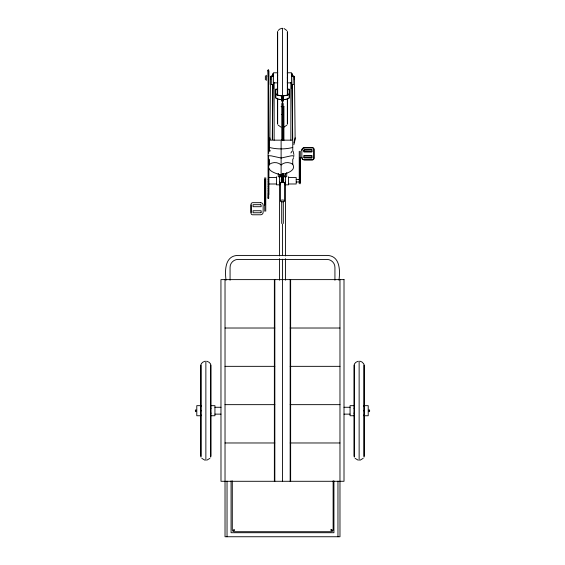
<?xml version="1.0" encoding="UTF-8"?>
<svg xmlns="http://www.w3.org/2000/svg" width="565" height="565" viewBox="0 0 565 565"><rect width="100%" height="100%" fill="white"/><g stroke="black" fill="none" stroke-linecap="round" stroke-linejoin="round"><path stroke-width="0.85" d="M281.695 223.493L281.695 201.437M281.695 182.036C279.569 176.668 285.438 176.668 283.312 182.036M283.305 223.493L283.305 201.437M283.913 140.452L283.913 106.573L282.79 106.354M269.865 139.597L270.501 76.925M272.831 85.393L272.478 139.251M272.281 139.548L272.831 87.18M295.135 137.804L293.885 142.874M270.134 151.074L270.204 150.523M292.041 151.18L290.919 152.981M292.522 139.251L292.169 85.393M283.913 106.573L282.79 106.792M283.312 178.505L282.507 179.084L281.695 178.505M303.892 150.071L303.878 151.879L311.944 151.879L311.944 149.704L304.316 149.704L303.892 150.241M293.087 158.963L293.532 157.621M282.5 96.601L282.5 99.659L282.006 100.944L281.575 100.923L281.575 97.109L282.069 95.817L280.777 95.767M282.5 28.25L282.5 95.916L281.575 97.109M293.885 144.661L295.135 139.597L294.499 76.925M292.748 147.486C285.424 149.372 276.808 149.372 269.484 147.486M201.267 363.811L202.595 362.306L204.862 361.247M354.538 363.811L355.865 362.306L358.132 361.247M303.942 150.121L311.944 149.866M269.484 164.267C265.465 170.842 276.546 173.78 281.116 174.882C285.678 173.78 296.766 170.842 292.748 164.267C289.407 161.823 284.054 161.986 281.116 164.994C278.171 161.986 272.824 161.823 269.484 164.267L269.484 159.45M200.879 410.275L200.879 411.129M364.121 411.129L364.121 410.275M278.178 30.51L279.64 29.133L281.999 28.285M286.822 125.133L283.99 127.146M209.898 458.37L206.868 460.157M363.168 458.37L360.138 460.157M331.358 530.57L331.168 529.906L331.839 530.253L331.323 529.744L331.987 529.942L331.147 529.723C330.906 530.853 332.354 530.584 331.323 529.744L331.902 530.154L331.323 529.744M282.225 106.792L281.095 106.573L282.225 106.354M287.359 78.344L287.359 77.299M293.623 156.625L294.026 155.735L291.123 155.834L281.116 158.023L271.108 155.834L268.198 155.735L268.601 156.625M200.879 414.731L200.879 415.155M364.121 406.68L364.121 406.249M277.641 79.806L277.641 80.717M277.641 74.926L277.641 75.837M200.879 406.249L200.879 406.68M364.121 415.155L364.121 414.731M287.359 73.86L287.359 73.337M287.359 82.306L287.359 81.784M210.427 408.806L211.02 408.248L210.427 407.761M354.573 412.598L353.98 413.163L354.573 413.651M210.427 405.861L211.02 405.79M353.98 415.621L354.417 415.565M291.575 76.035L293.291 76.035L293.065 84.531A1.208 0.897 0 0 0 292.331 85.838M210.427 413.651L211.02 413.163L210.427 412.598M354.573 407.761L353.98 408.248L354.573 408.806M282.931 95.817L283.425 97.109L283.425 100.923L282.994 100.944L282.931 95.817L284.223 95.767A7.091 2.281 0 0 0 289.562 93.776M283.425 97.109L282.994 97.124L282.5 95.838M283.362 99.624L284.223 99.588A7.091 2.281 0 0 0 289.562 97.597L289.555 89.87L289.153 89.87M268.078 70.208L268.686 70.208M268.078 70.357L268.686 70.357M268.184 70.745L268.587 70.745M268.078 70.929L268.686 70.929M268.184 71.282L268.587 71.282M268.078 71.727L268.686 71.727M268.078 72.744L268.686 72.744M277.747 72.779L273.425 72.779L273.425 88.069L272.415 88.069M287.253 72.779L291.575 72.779L291.575 88.069L292.585 88.069M268.184 73.005L268.587 73.005M273.425 73.789L272.415 73.789L272.415 76.522M291.575 73.789L292.585 73.789L292.585 76.395M268.078 73.923L268.686 73.923M268.184 74.128L268.587 74.128M272.415 74.912L273.425 74.912M291.575 74.912L292.585 74.912M268.078 75.244L268.686 75.244M273.425 76.035L271.709 76.035A1.208 0.897 0.6 0 0 270.854 77.56M268.078 76.642L268.686 76.642M273.425 82.864L277.747 82.864M287.253 82.864L291.575 82.864M272.754 76.487A1.208 0.897 0.6 0 0 272.556 76.296L271.709 76.035L271.709 84.503L273.425 84.496M291.575 84.496L293.291 84.496M277.457 89.086L275.847 89.086L275.847 97.583M287.543 89.086L289.153 89.086L289.153 97.583M275.847 89.602L277.457 89.602M287.543 89.602L289.153 89.602M275.847 89.87L275.445 89.87L275.445 97.597A7.091 2.281 0 0 0 280.777 99.588M275.445 93.691L275.847 93.691M289.153 93.691L289.555 93.691M282.302 103.55L281.9 103.55L281.9 140.014M282.705 103.55L283.107 103.55L283.107 140.014M282.302 106.573L282.705 106.573M280.282 140.155L269.484 140.155L269.484 151.307M281.942 140.155L292.748 140.155L292.748 150.516M304.38 147.684L312.389 147.684A1.575 1.568 0 0 1 313.963 149.259L313.963 158.362A1.73 1.73 0 0 1 312.389 159.937L304.38 159.937A2.521 2.514 0 0 1 301.858 157.416L301.858 150.205A2.521 2.514 0 0 1 304.38 147.684L304.38 147.853A2.521 2.514 0 0 0 301.858 150.375M304.38 147.853L312.389 147.853A1.575 1.568 0 0 1 313.963 149.421M313.963 149.993L313.963 157.727M303.878 151.717L311.944 151.717M303.878 155.905L311.944 155.905M300.446 180.835L300.248 157.444L300.043 163.497M303.913 157.444L311.944 157.755M304.38 157.918L311.944 157.918L311.944 155.742L303.878 155.742L303.913 157.607L304.38 157.755M301.858 157.247A2.521 2.514 0 0 0 304.38 159.768L312.389 159.768A1.73 1.73 0 0 0 313.963 158.2M285.12 173.738L285.523 173.738L285.523 255.973M280.078 176.76L278.27 176.76L278.263 173.363M284.922 176.76L286.73 176.76L286.738 172.509M268.785 177.537L276.447 177.537M288.553 177.544L296.215 177.544L296.215 183.985L288.553 183.985M296.215 179.557L299.238 179.557M268.078 179.698L268.686 179.698M300.248 180.101L300.248 179.063M264.957 180.157L264.554 180.157L264.554 181.972M264.957 198.866L264.752 204.961L264.554 181.372L264.957 181.372M300.248 181.429L300.446 179.557M268.078 181.895L268.686 181.895M296.215 181.972L299.238 181.972M264.957 182.318L264.554 181.372M268.785 183.992L276.447 183.992M268.078 184.084L268.686 184.084M279.908 184.826L276.447 184.826L276.447 176.76M285.092 184.826L288.553 184.826L288.553 176.76M268.078 186.217L268.686 186.217M268.078 188.265L268.686 188.265M268.078 190.2L268.686 190.2M268.078 191.98L268.686 191.98M268.078 193.583L268.686 193.583M268.184 194.664L268.587 194.664M268.078 194.989L268.686 194.989M268.184 195.815L268.587 195.815M268.078 196.175L268.686 196.175M268.078 197.107L268.686 197.107M268.078 197.792L268.686 197.792M268.078 198.202L268.686 198.202M251.037 204.855L251.037 212.602M225.025 328.018L274.837 328.018M290.163 328.018L339.975 328.018M225.025 366.339L274.837 366.339M290.163 366.339L339.975 366.339M225.025 404.653L274.837 404.653M290.163 404.653L339.975 404.653M201.112 405.663L196.79 405.663L196.79 415.748L201.112 415.748M210.618 405.663L214.94 405.663L214.94 415.748L210.618 415.748M354.382 405.663L350.06 405.663L350.06 415.748L354.382 415.748M363.888 405.663L368.211 405.663L368.211 415.748L363.888 415.748M214.94 407.273L220.993 407.273M344.007 407.273L350.06 407.273M214.94 414.131L220.993 414.131M344.007 414.131L350.06 414.131M225.025 442.974L274.837 442.974M290.163 442.974L339.975 442.974M280.777 99.588L281.638 99.624M271.709 84.503L271.935 84.531A1.208 0.897 0 0 1 272.669 85.838M353.98 405.79L354.573 405.861M210.583 415.565L211.02 415.621M360.138 361.247L361.995 362.017L363.733 363.811M206.868 361.247L209.135 362.306L210.463 363.811M358.132 460.157L355.103 458.37M204.862 460.157L201.832 458.37M283.99 28.497L286.822 30.51M281.01 127.146L278.178 125.133M331.323 529.906L331.761 530.337M331.471 530.535L331.168 529.906L331.669 530.415M331.168 529.906L331.577 530.479M282.5 99.659L282.994 100.944M293.885 154.52L293.108 151.138M270.077 139.456L269.865 137.804M292.169 87.18L292.719 139.548M300.248 157.444L300.248 182.41L300.043 179.832M264.554 180.454L264.752 204.961L264.752 179.267L264.957 184.932M279.477 174.55L279.477 255.973M369.623 410.197L369.623 411.207M369.122 409.696L369.122 411.716M364.178 365.167L364.178 456.245M363.973 364.256L363.973 457.156M359.135 361.134L359.135 460.277M354.297 364.256L354.297 457.156M354.093 365.167L354.093 456.245M339.975 279.619L339.975 536.75L225.025 536.75L225.025 279.619M338.972 280.24C340.208 270.536 340.201 255.585 326.916 255.415L238.084 255.415C224.799 255.585 224.792 270.536 226.028 280.24M337.962 481.161L337.962 536.75M334.932 280.261L334.932 267.563C335.144 263.184 331.196 259.236 326.817 259.448L238.183 259.448C233.804 259.236 229.856 263.184 230.068 267.563L230.068 280.261M333.929 480.85L333.929 532.717L231.071 532.717L231.071 480.85M333.124 480.85L333.124 529.695A1.985 1.985 0 0 1 331.111 531.707L234.305 531.707A1.985 1.985 0 0 1 232.293 529.695L232.293 480.85M300.248 151.258L300.248 183.773M299.238 151.258L299.238 183.773M292.748 159.45L292.748 164.267M291.37 73.789L291.37 74.333M290.869 82.462L290.869 140.162M290.636 279.619L290.636 481.288M290.163 279.619L290.163 481.288M287.543 32.283L287.543 95.252M287.543 98.303L287.543 123.361M287.338 31.372L287.338 95.598M287.338 98.303L287.338 124.272M285.523 258.615L285.523 280.191M284.52 182.975L284.52 200.914A2.02 0.918 0 0 1 281.497 201.712A2.02 0.918 0 0 1 281.497 200.116A2.02 0.918 0 0 1 284.52 200.914M283.107 182.184L283.107 175.115A9.584 8.524 0 0 1 283.235 173.738M283.001 175.489L283.001 182.502M282.705 139.979L282.705 96.488L282.302 96.488L282.302 139.979M282.705 178.589L282.705 175.115A9.979 8.885 0 0 1 282.839 173.681M282.705 180.327L282.705 182.064M282.5 100.118L282.5 102.611M282.5 223.952L282.5 255.663M282.5 259.187L282.5 481.288M282.302 178.589L282.302 175.115A9.979 8.885 0 0 0 282.246 174.154M282.302 180.327L282.302 182.064M282.069 95.817L282.006 100.944M281.999 175.489L281.999 182.502M281.9 182.184L281.9 175.115A9.584 8.524 0 0 0 281.843 174.197M281.116 139.781L281.116 174.882M280.487 182.975L280.487 200.914M279.477 258.615L279.477 280.191M277.662 31.372L277.662 95.598M277.662 98.303L277.662 124.272M277.457 32.283L277.457 95.252M277.457 98.303L277.457 123.361M274.837 279.619L274.837 481.288M274.364 279.619L274.364 481.288M274.131 82.462L274.131 140.162M268.785 71.105L268.785 84.538M268.785 168.49L268.785 194.84M268.686 153.277L268.686 69.996L268.078 69.996L268.078 198.343L268.686 198.343L268.686 168.25M268.686 157.677L268.686 165.609M266.369 75.23L266.369 80.414M265.762 177.756L265.762 211.232M265.359 75.809L265.359 79.842M264.752 177.756L264.752 211.232M227.038 481.161L227.038 536.75M210.907 365.167L210.907 456.245M210.703 364.256L210.703 457.156M205.865 361.134L205.865 460.277M201.027 364.256L201.027 457.156M200.822 365.167L200.822 456.245M195.878 409.696L195.878 411.716M195.377 410.197L195.377 411.207M284.449 175.228A2.02 2.013 0 0 1 283.023 177.7M281.977 177.7A2.02 2.013 0 0 1 280.551 175.228M280.756 183.434A2.02 0.918 0 0 1 282.507 182.05A2.02 0.918 0 0 1 284.252 183.434M282.761 174.649A9.979 8.885 0 0 1 282.938 173.702M283.107 176.103A9.591 8.532 0 0 1 283.453 173.822M282.761 175.136A10.001 8.892 0 0 1 283.065 173.73M288.8 98.098A6.688 2.147 0 0 1 286.999 98.967M285.657 99.271A6.688 2.147 0 0 1 284.124 99.461M280.876 99.461A6.688 2.147 0 0 1 279.343 99.271M278.001 98.967A6.688 2.147 0 0 1 276.2 98.098M289.153 93.762A6.688 2.147 0 0 1 282.5 95.704A6.688 2.147 0 0 1 275.847 93.762M280.777 95.767A7.091 2.281 0 0 1 275.445 93.776M282.175 174.175A9.979 8.885 0 0 1 282.246 174.649M281.681 174.274A9.591 8.532 0 0 1 281.9 176.103M282.069 174.197A10.001 8.892 0 0 1 282.246 175.136M284.64 183.957A3.023 1.744 0 0 0 285.523 182.728L285.424 182.276A3.023 1.744 0 0 0 285.12 181.852M280.36 183.957A3.023 1.744 0 0 1 279.477 182.728L279.576 182.276A3.023 1.744 0 0 1 279.88 181.852M294.146 77.56A1.208 0.897 -0.6 0 0 293.291 76.035L292.437 76.296A1.208 0.897 -0.6 0 0 292.246 76.487M270.854 79.347A1.208 0.897 0.6 0 1 270.854 78.076M272.669 86.735A1.208 0.897 0 0 1 272.669 87.632M294.146 78.076A1.208 0.897 -0.6 0 1 294.146 79.347M292.331 87.632A1.208 0.897 0 0 1 292.331 86.735M283.107 114.434L282.705 114.434L283.107 114.448M234.355 529.906L234.171 530.591A0.869 0.869 0 0 1 233.409 529.829L234.355 529.906M261.122 212.256L260.62 212.758L253.056 212.758L253.056 210.745L261.122 210.745L261.122 212.256M282.302 114.434L281.9 114.448L282.302 114.434M260.62 202.673L252.612 202.673A1.73 1.73 0 0 0 251.037 204.248L251.037 213.203A1.575 1.575 0 0 0 252.612 214.778L260.62 214.778A2.521 2.521 0 0 0 263.142 212.256L263.142 205.194A2.521 2.521 0 0 0 260.62 202.673M260.62 204.692L253.056 204.692L253.056 206.705L261.122 206.705L261.108 205.067L260.62 204.692M344.057 279.619L220.943 279.619L220.993 481.288L344.007 481.288L344.007 279.619"/></g></svg>
